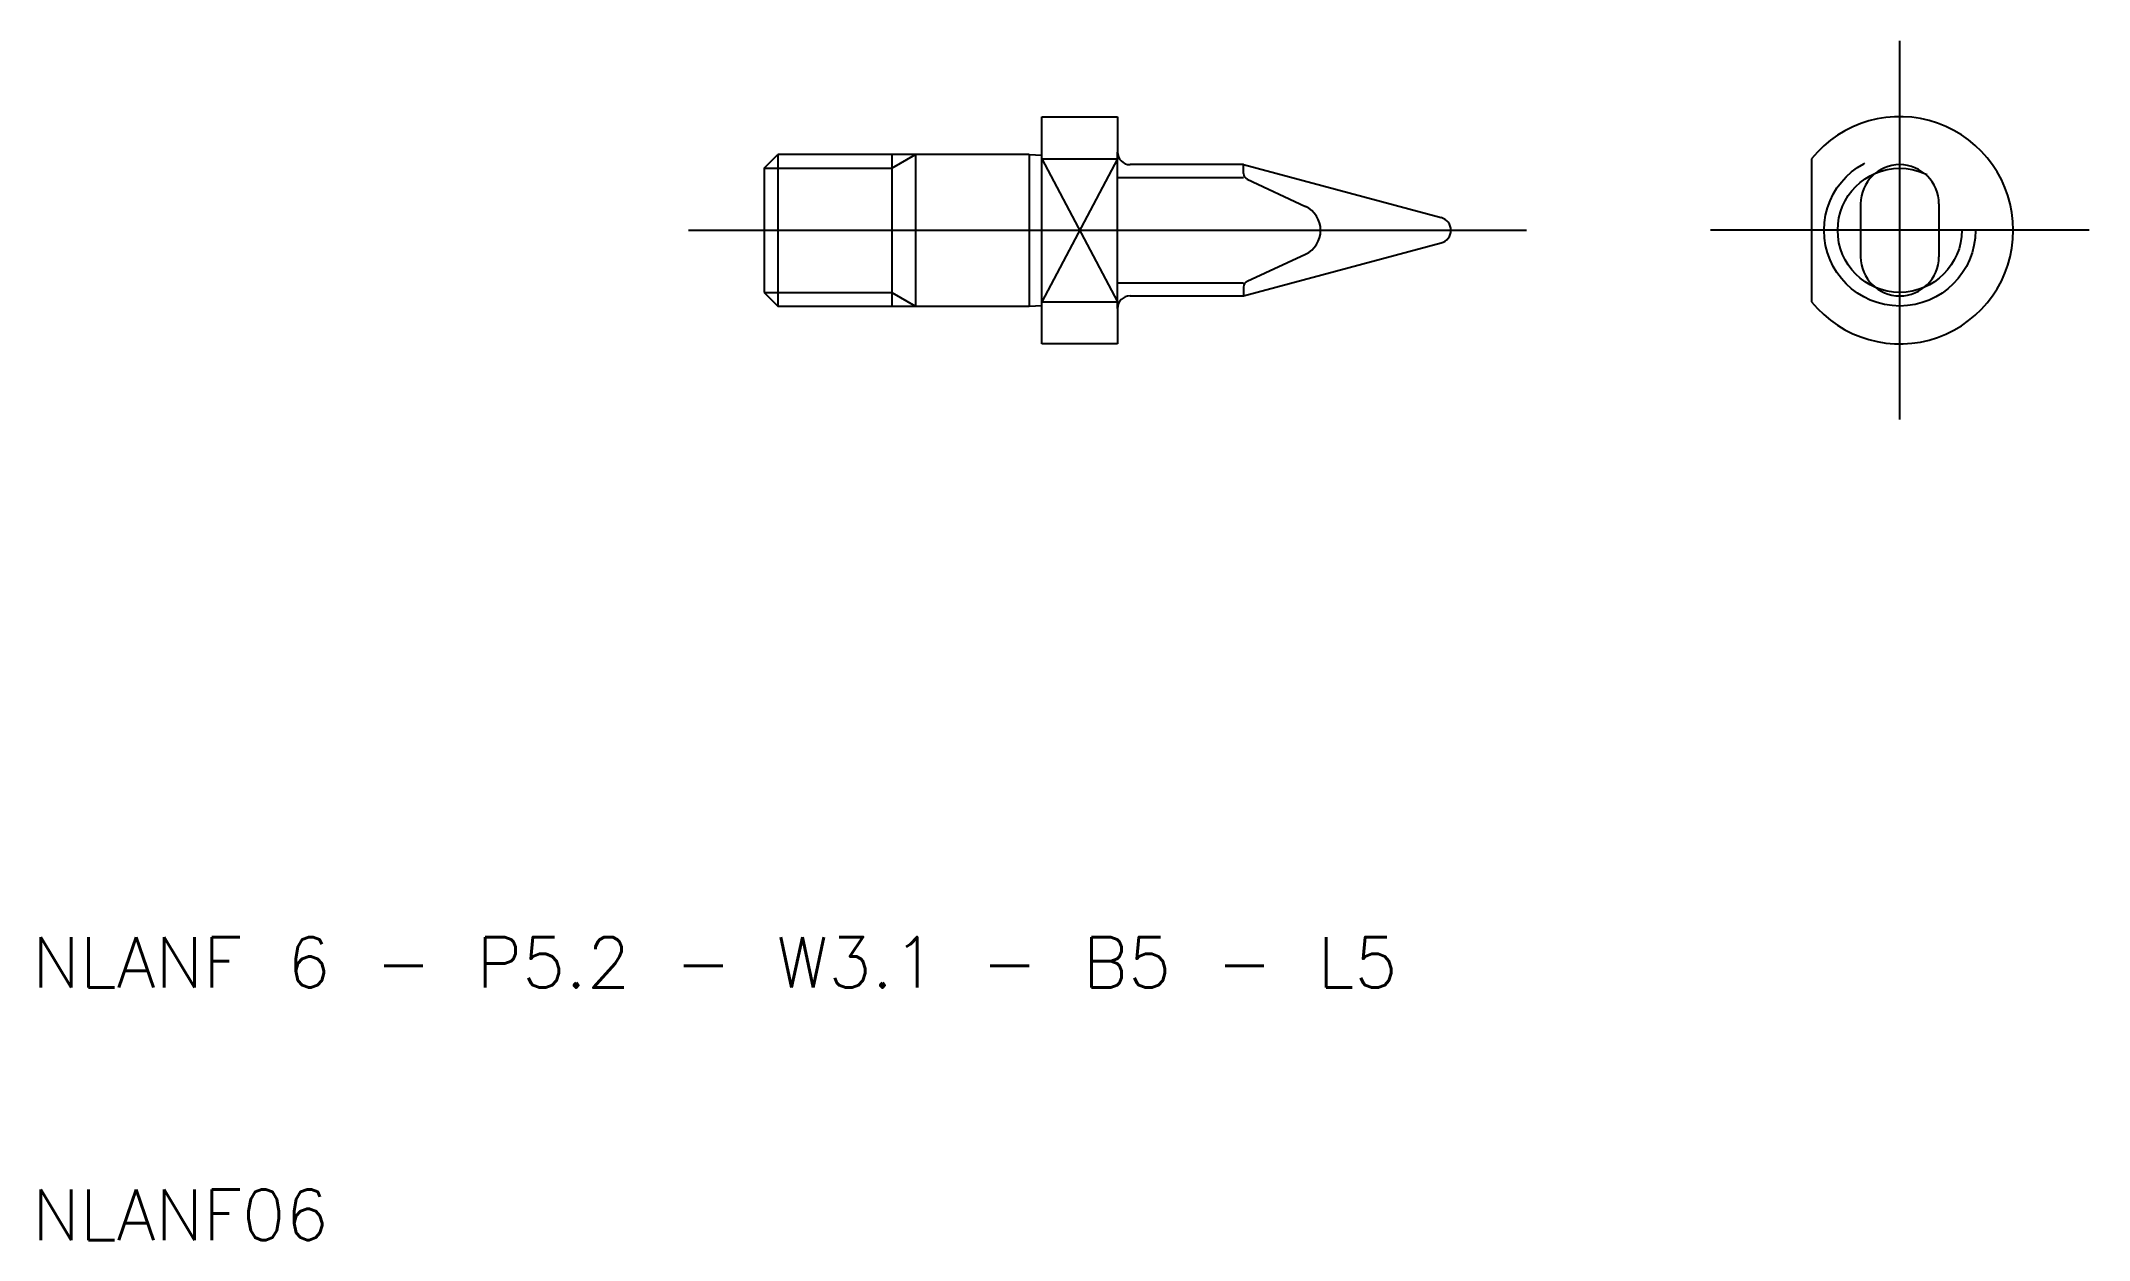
# Model space of a CAD drawing. Extents: x 10.3 to 91.5, y 10 to 57.5.
import ezdxf

# ---------------------------------------------------------------- set-up
doc = ezdxf.new("R2010")
doc.units = 0
doc.linetypes.add('CENTER', pattern=[50.8, 31.75, -6.35, 6.35, -6.35])
doc.linetypes.add('DASHED', pattern=[19.05, 12.7, -6.35])
doc.layers.get('0').update_dxf_attribs({"linetype": 'CONTINUOUS'})
doc.layers.add('CENTER', color=1, linetype='CENTER')
doc.styles.get("Standard").update_dxf_attribs({"font": 'txt.shx'})

msp = doc.modelspace()

# ---------------------------------------------------------------- linework, layer by layer
for p, q in [((50, 54.5), (53, 54.5)), ((50, 52.975), (50, 54.5)), ((53, 54.5), (53, 53.1)), ((39, 52.459), (39.541, 53)), ((49.5, 53), (39.541, 53)), ((39.541, 53), (39.541, 47)), ((44.062, 53), (44.062, 47)), ((45, 53), (45, 47)), ((49.5, 53), (50, 52.975)), ((49.5, 53), (49.5, 47)), ((50, 47.025), (50, 52.975)), ((50, 52.828), (53, 52.828)), ((53, 46.9), (53, 53.1)), ((80.5, 52.828), (80.5, 47.172)), ((39, 52.459), (39, 47.541)), ((53, 52.087), (58, 52.087)), ((58, 52.6), (53.5, 52.6)), ((58, 52.6), (65.829, 50.502)), ((58, 52.247), (58, 52.6)), ((58.144, 52.02), (60.448, 50.946)), ((82.45, 51.05), (82.45, 48.95)), ((85.55, 51.05), (85.55, 48.95)), ((58, 47.4), (65.829, 49.498)), ((58.144, 47.98), (60.448, 49.054)), ((53, 47.913), (58, 47.913)), ((39, 47.541), (39.541, 47)), ((50, 47.172), (53, 47.172)), ((53.5, 47.4), (58, 47.4)), ((58, 47.753), (58, 47.4)), ((39.541, 47), (49.5, 47)), ((49.5, 47), (50, 47.025)), ((50, 45.5), (50, 47.025)), ((53, 46.9), (53, 45.5)), ((53, 45.5), (50, 45.5))]:
    msp.add_line(p, q)
at = {"color": 3}
for p, q in [((44.062, 52.459), (45, 53)), ((53, 52.828), (50, 47.172)), ((50, 52.828), (53, 47.172)), ((39, 52.459), (44.062, 52.459)), ((39, 47.541), (44.062, 47.541)), ((44.062, 47.541), (45, 47))]:
    msp.add_line(p, q, dxfattribs=at)
at = {"color": 3, "linetype": 'DASHED'}
for radius in [3, 2.458]:
    msp.add_circle((84, 50), radius, dxfattribs=at)
for centre, radius, start, end in [((84, 50), 4.5, 218.94244, 141.05756), ((53.5, 53.1), 0.5, 180, 270), ((58.25, 52.247), 0.25, 180, 245), ((84, 51.05), 1.55, 0, 180), ((60.007, 50), 1.044, 295, 65), ((65.694, 50), 0.52, 285, 75), ((84, 48.95), 1.55, 180, 0), ((58.25, 47.753), 0.25, 115, 180), ((53.5, 46.9), 0.5, 90, 180)]:
    msp.add_arc(centre, radius, start, end)
at = {"layer": 'CENTER'}
for p, q in [((84, 42.5), (84, 57.5)), ((36, 50), (50, 50)), ((50, 50), (69.214, 50)), ((91.5, 50), (76.5, 50))]:
    msp.add_line(p, q, dxfattribs=at)

# ---------------------------------------------------------------- texts
for s, p in [('NLANF 6 - P5.2 - W3.1 - B5 - L5', (10, 20)), ('NLANF06', (10, 10))]:
    msp.add_text(s, height=2).set_placement(p)

doc.saveas('drawing.dxf')
